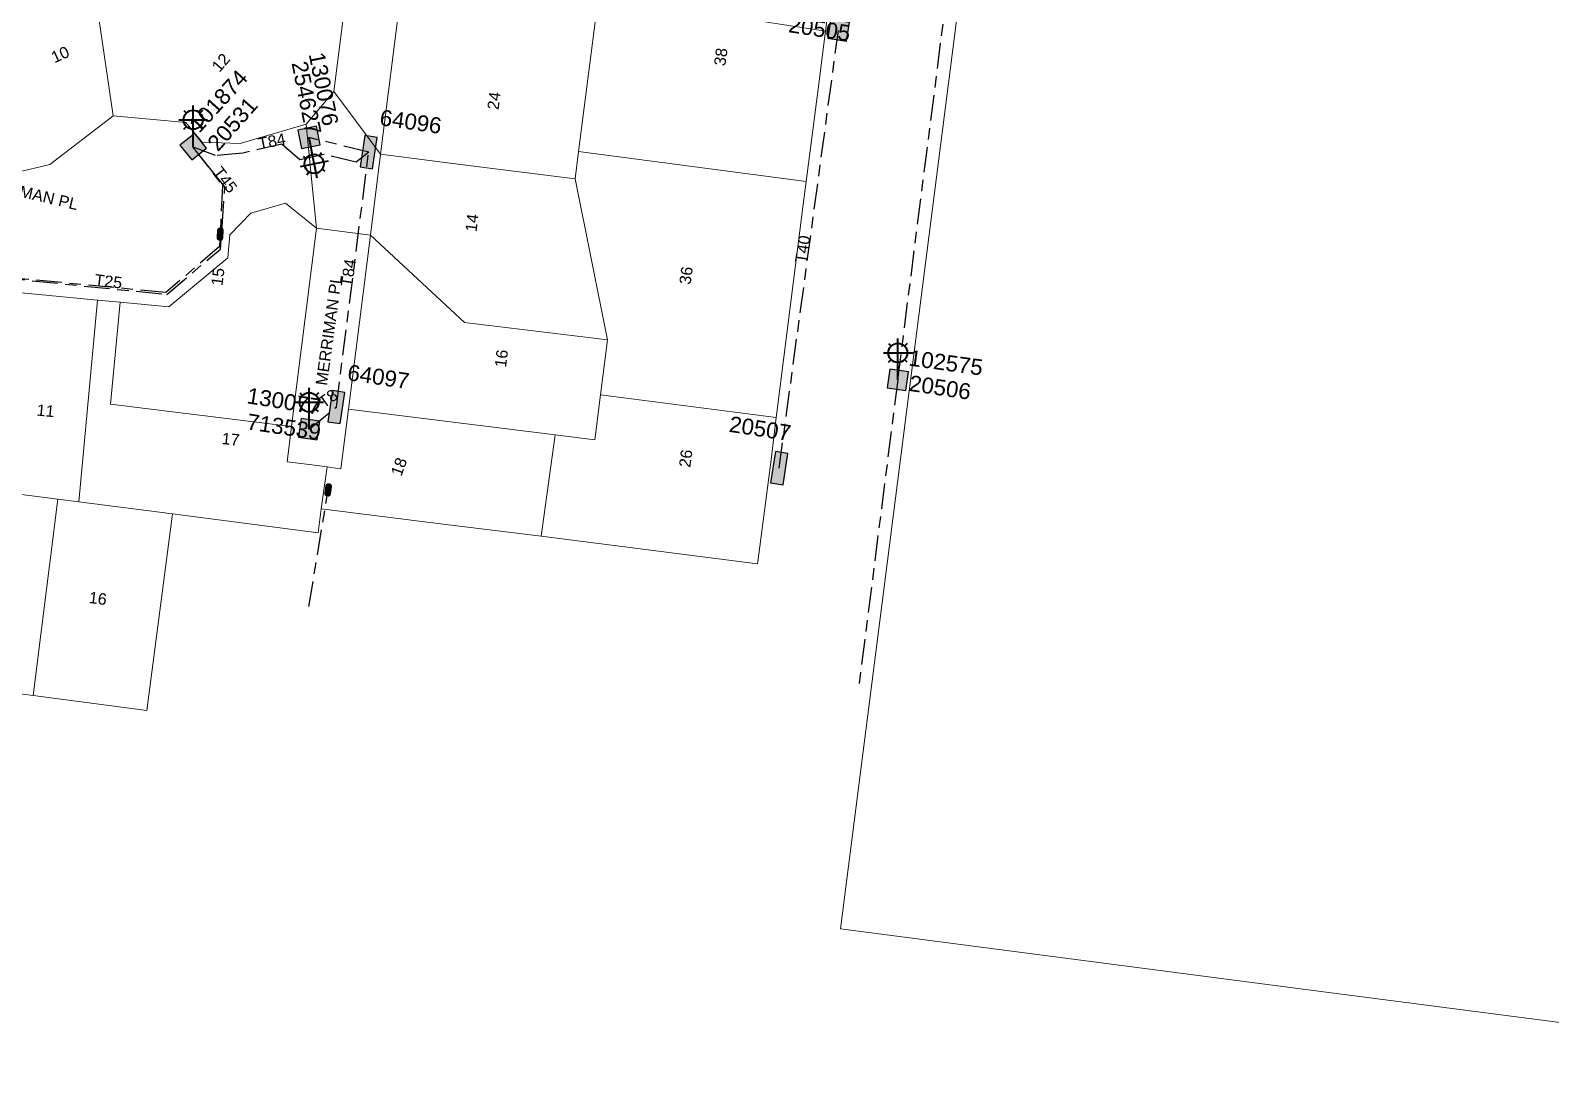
# Model space of a CAD drawing. Header units: metres. Extents: x 299140 to 300955, y 6226202 to 6227439.
# Drawn here: x 299967.4 to 300205.7, y 6226517.4 to 6226680.1 of the extents above; entities that cross this region are included whole.
import ezdxf
from ezdxf.enums import TextEntityAlignment as Align

# ---------------------------------------------------------------- set-up
doc = ezdxf.new("R2010")
doc.units = ezdxf.units.M
doc.linetypes.add('Cable Exist UG', pattern=[8.2, 4, -1.2, 1.8, -1.2])
doc.layers.get('0').update_dxf_attribs({"color": 6})
doc.layers.add('Cadastre Land Parcels_SP_EXT', color=9, linetype='Continuous', lineweight=5)
doc.layers.add('Cadastre Roads_SP_EXT', color=9, linetype='Continuous', lineweight=5)
for name, color, linetype in [('Equip_LV_EXT', 7, 'Continuous'), ('Equip_SL_EXT', 7, 'Continuous'), ('Equip_SP_SL_EXT', 7, 'Continuous'), ('Mains_LV_EXT', 7, 'Continuous'), ('Mains_LV_SL_EXT', 7, 'Continuous'), ('Mains_SL_EXT', 7, 'Continuous'), ('SupportsUG_SP_LV_EXT', 7, 'Continuous'), ('SupportsUG_SP_LV_SL_EXT', 7, 'Continuous')]:
    doc.layers.add(name, color=color, linetype=linetype)
doc.styles.add('COLUMN_LABEL', font='arial.ttf')
doc.styles.add('iecARIAL', font='arial.ttf', dxfattribs={"height": 2})
doc.styles.add('POLE_LABEL', font='arial.ttf')
doc.styles.get("Standard").update_dxf_attribs({"font": 'arial.ttf'})

# ---------------------------------------------------------------- blocks, each defined once
blk = doc.blocks.new('COLUMN_EXT')
blk.add_hatch(color=256).paths.add_polyline_path([(-1.49, 1.48), (-1.49, -1.49), (1.48, -1.49), (1.48, 1.48)])
blk.add_lwpolyline([(-1.49, -1.49), (1.48, -1.49), (1.48, 1.48), (-1.49, 1.48)], close=True)
for tag, height, style, flags, p in [('ASSET_NUM', 2.5, 'COLUMN_LABEL', 8, (2, 2)), ('STRUCTURE_PLANT_NUMBER', 0.2, 'POLE_LABEL', 9, (1.81, 0.03)), ('STREET_CODE', 0.2, 'COLUMN_LABEL', 9, (1.81, -0.2))]:
    blk.add_attdef(tag, text='', height=height, dxfattribs=dict(style=style, flags=flags)).set_placement(p, align=Align.MIDDLE_LEFT)
at = {"flags": 1}
blk.add_attdef('Z', (1.81, -2.35), '', height=0.2, dxfattribs=at)
at = {"flags": 9}
for tag, p in [('COLUMN_TYPE', (1.81, -0.4)), ('OWNED_BY', (1.81, -0.6)), ('STATE', (1.81, -0.8)), ('USAGE', (1.81, -1)), ('STREETNAME', (1.81, -1.6)), ('SUBURB', (1.81, -1.8)), ('LEGEND', (1.81, -1.2)), ('LOCATION', (1.81, -1.4)), ('NOTES', (1.81, -2))]:
    blk.add_attdef(tag, text='', height=0.2, dxfattribs=at).set_placement(p, align=Align.MIDDLE_LEFT)
blk = doc.blocks.new('PILLAR_EXT')
blk.add_hatch(color=256).paths.add_polyline_path([(-2.475, 0.99), (-2.475, -0.99), (2.475, -0.99), (2.475, 0.99)])
blk.add_lwpolyline([(-2.475, -0.99), (2.475, -0.99), (2.475, 0.99), (-2.475, 0.99)], close=True)
at = {"style": 'iecARIAL', "flags": 8}
blk.add_attdef('ASSET_NUM', (1.5, 3.5), '', height=2.5, dxfattribs=at)
for tag, p, flags in [('OWNED_BY', (0, -0.2), 9), ('STATE', (0, -0.4), 9), ('SUPPORT_TYPE', (0, -0.6), 9), ('STREETNAME', (0, -1.8), 9), ('SUBURB', (0, -2), 1), ('USAGE', (0, -0.8), 9), ('LEGEND', (0, -1), 9), ('LOCATION', (0, -1.2), 9), ('NOTES', (0, -1.4), 9), ('PARENT', (0, -1.6), 9)]:
    blk.add_attdef(tag, p, '', height=0.2, dxfattribs=dict(flags=flags))
blk = doc.blocks.new('SL_LANTERN_EXT')
at = {"lineweight": 40}
for p, q in [((-1.46, 5.68), (-1.06, 5.28)), ((0, 1.97), (0, 6.47)), ((1.46, 5.68), (1.06, 5.28)), ((-2.25, 4.22), (2.25, 4.22)), ((-1.46, 2.76), (-1.06, 3.16)), ((0, 0), (0, 2.72)), ((1.46, 2.76), (1.06, 3.16))]:
    blk.add_line(p, q, dxfattribs=at)
blk.add_circle((0, 4.22), 1.5, dxfattribs=at)
at = {"style": 'iecARIAL', "flags": 8}
blk.add_attdef('ASSET_NUM', (1.5, 1.5), '', height=2.5, dxfattribs=at)
for tag, p, height, flags in [('OPERATING_VOLTAGE', (0.98, -1.65), 0.2, 9), ('ORIENTATION', (0.98, -1.85), 0.2, 9), ('OWNED_BY', (0.98, -2.05), 0.2, 9), ('STATE', (0.98, -2.25), 0.2, 9), ('CONSTRUCTED_VOLTAGE', (0.98, -0.65), 0.2, 9), ('CONTROL_TYPE', (0.98, -0.85), 0.2, 9), ('LANTERN_PURPOSE', (0.98, -1.05), 0.2, 9), ('LANTERN_TYPE', (0.98, -1.25), 0.2, 9), ('NO_PHASES', (0.98, -1.45), 0.2, 9), ('USAGE', (0.98, -2.45), 0.2, 9), ('LNUMBER', (2.18, -3.25), 2.5, 8), ('CEXIST', (0.98, -2.65), 0.2, 9), ('CNEW', (0.98, -2.85), 0.2, 9), ('CNUMBER', (0.98, -3.05), 0.2, 9), ('CREMOVE', (0.98, -3.25), 0.2, 9), ('CREPLACE', (0.98, -3.45), 0.2, 9), ('LKINGHEIGHT', (0.98, -3.65), 0.2, 9), ('LBRACKET', (0.98, -3.85), 0.2, 9), ('LBRACKETVOCAB', (0.98, -4.05), 0.2, 9), ('LCATEGORY', (0.98, -4.25), 0.2, 9), ('LCHARGE1', (0.98, -4.45), 0.2, 9), ('LCHARGE1PERCENT', (0.98, -4.65), 0.2, 9), ('LCHARGE2', (0.98, -4.85), 0.2, 9), ('LCHARGE2PERCENT', (0.98, -5.05), 0.2, 9), ('LCHARGE3', (0.98, -5.25), 0.2, 9), ('LCHARGE3PERCENT', (0.98, -5.45), 0.2, 9), ('LEXIST', (0.98, -5.65), 0.2, 9), ('LLAMP', (0.98, -5.85), 0.2, 9), ('LLAMPVOCAB', (0.98, -6.05), 0.2, 9), ('LMAST', (0.98, -6.25), 0.2, 9), ('LMASTVOCAB', (0.98, -6.45), 0.2, 9), ('LNEW', (0.98, -6.65), 0.2, 9), ('LANTNUMBER', (0.98, -6.85), 0.2, 9), ('LOUTREACH', (0.98, -7.25), 0.2, 9), ('STREETNAME', (0.98, -9.25), 0.2, 9), ('SUBURB', (0.98, -9.45), 0.2, 1), ('LOUTREACHVOCAB', (0.98, -7.45), 0.2, 9), ('LRATECODE', (0.98, -7.65), 0.2, 9), ('LREMOVE', (0.98, -7.85), 0.2, 9), ('LREPLACE', (0.98, -8.05), 0.2, 9), ('LTYPE', (0.98, -8.25), 0.2, 9), ('LTYPEVOCAB', (0.98, -8.45), 0.2, 9), ('LEGEND', (0.98, -8.65), 0.2, 9), ('LOCATION', (0.98, -8.85), 0.2, 9), ('NOTES', (0.98, -9.05), 0.2, 9)]:
    blk.add_attdef(tag, p, '', height=height, dxfattribs=dict(flags=flags))
blk = doc.blocks.new('LV_STJ_EXT')
h = blk.add_hatch(color=256)
edge = h.paths.add_edge_path()
edge.add_ellipse((-0.59, 0.13), major_axis=(0.226, 0.226), ratio=1, start_angle=45, end_angle=135)
edge.add_line((-0.91, 0.13), (-0.91, -0.13))
edge.add_ellipse((-0.59, -0.13), major_axis=(0.226, 0.226), ratio=1, start_angle=135, end_angle=225)
edge.add_line((-0.59, -0.45), (0.59, -0.45))
edge.add_ellipse((0.59, -0.13), major_axis=(-0.226, 0.226), ratio=1, start_angle=135, end_angle=225)
edge.add_line((0.91, -0.13), (0.91, 0.13))
edge.add_ellipse((0.59, 0.13), major_axis=(-0.226, 0.226), ratio=1, start_angle=225, end_angle=315)
edge.add_line((0.59, 0.45), (-0.59, 0.45))
blk.add_lwpolyline([(-0.91, 0.13), (-0.91, -0.13, 0.414214), (-0.59, -0.45), (0.59, -0.45, 0.414214), (0.91, -0.13), (0.91, 0.13, 0.414214), (0.59, 0.45), (-0.59, 0.45, 0.414214)], format="xyb", close=True)
at = {"flags": 1}
blk.add_attdef('Z', (0, 0), '', height=0.2, dxfattribs=at)
at = {"flags": 9}
for tag, p in [('ORIENTATION', (0, 0)), ('USAGE', (0, -0.2)), ('LEGEND', (0, -0.4)), ('NOTES', (0, -0.6))]:
    blk.add_attdef(tag, text='', height=0.2, dxfattribs=at).set_placement(p, align=Align.MIDDLE_LEFT)
blk = doc.blocks.new('SL_STJ_EXT')
h = blk.add_hatch(color=256)
edge = h.paths.add_edge_path()
edge.add_ellipse((-0.59, 0.13), major_axis=(0.226, 0.226), ratio=1, start_angle=45, end_angle=135)
edge.add_line((-0.91, 0.13), (-0.91, -0.13))
edge.add_ellipse((-0.59, -0.13), major_axis=(0.226, 0.226), ratio=1, start_angle=135, end_angle=225)
edge.add_line((-0.59, -0.45), (0.59, -0.45))
edge.add_ellipse((0.59, -0.13), major_axis=(-0.226, 0.226), ratio=1, start_angle=135, end_angle=225)
edge.add_line((0.91, -0.13), (0.91, 0.13))
edge.add_ellipse((0.59, 0.13), major_axis=(-0.226, 0.226), ratio=1, start_angle=225, end_angle=315)
edge.add_line((0.59, 0.45), (-0.59, 0.45))
blk.add_lwpolyline([(-0.91, 0.13), (-0.91, -0.13, 0.414214), (-0.59, -0.45), (0.59, -0.45, 0.414214), (0.91, -0.13), (0.91, 0.13, 0.414214), (0.59, 0.45), (-0.59, 0.45, 0.414214)], format="xyb", close=True)
at = {"flags": 1}
blk.add_attdef('Z', (0, 0), '', height=0.2, dxfattribs=at)
at = {"flags": 9}
for tag, p in [('ORIENTATION', (0, 0)), ('USAGE', (0, -0.2)), ('LEGEND', (0, -0.4)), ('NOTES', (0, -0.6))]:
    blk.add_attdef(tag, text='', height=0.2, dxfattribs=at).set_placement(p, align=Align.MIDDLE_LEFT)

msp = doc.modelspace()

# ---------------------------------------------------------------- linework, layer by layer
at = {"layer": 'Cadastre Land Parcels_SP_EXT', "linetype": 'Continuous'}
for points in [[(300094.37, 6226698.36), (300058.74, 6226703.58), (300056.42, 6226685.34), (300081.15, 6226681.6), (300092.02, 6226679.92), (300094.37, 6226698.36)], [(300282.23, 6226681.7), (300115.32, 6226702.96), (300094.42, 6226539.15), (300174.15, 6226528.78), (300174.97, 6226528.67), (300261.54, 6226517.4), (300282.23, 6226681.7)], [(299971.16, 6226692.04), (299963.07, 6226693.09), (299956.2, 6226655.62), (299970.46, 6226659.06), (299980.13, 6226666.46), (299980.4, 6226666.67), (299976.76, 6226691.31), (299971.16, 6226692.04)], [(299987.2, 6226689.96), (299976.76, 6226691.31), (299980.4, 6226666.67), (299991.8, 6226665.61), (299994.36, 6226662.52), (300000.27, 6226662.32), (300010.63, 6226665.37), (300014.98, 6226670.47), (300016.95, 6226686.1), (299987.2, 6226689.96)], [(300055.97, 6226681.79), (300025.46, 6226685.82), (300022.31, 6226660.66), (300034.85, 6226659.06), (300052.79, 6226656.79), (300053.34, 6226661.07), (300055.97, 6226681.79)], [(300092.02, 6226679.92), (300081.15, 6226681.6), (300056.42, 6226685.34), (300055.97, 6226681.79), (300053.34, 6226661.07), (300089.03, 6226656.39), (300091.14, 6226672.87), (300091.56, 6226676.28), (300092.02, 6226679.92)], [(300089.03, 6226656.39), (300053.34, 6226661.07), (300052.79, 6226656.79), (300057.87, 6226631.54), (300056.79, 6226622.91), (300084.31, 6226619.36), (300084.4, 6226620.14), (300088.55, 6226652.76), (300089.03, 6226656.39)], [(300052.79, 6226656.79), (300034.85, 6226659.06), (300022.31, 6226660.66), (300020.7, 6226647.95), (300035.44, 6226634.26), (300057.87, 6226631.54), (300052.79, 6226656.79)], [(300012.27, 6226649.05), (300007.38, 6226652.98), (300001.95, 6226651.41), (299998.68, 6226647.99), (299998.34, 6226644.39), (299989.09, 6226636.73), (299981.49, 6226637.45), (299979.98, 6226621.43), (300008.35, 6226617.94), (300012.27, 6226649.05)], [(300057.87, 6226631.54), (300035.44, 6226634.26), (300020.7, 6226647.95), (300017.27, 6226620.68), (300049.65, 6226616.62), (300055.91, 6226615.83), (300056.79, 6226622.91), (300057.87, 6226631.54)], [(299977.91, 6226637.78), (299959.99, 6226639.46), (299956.95, 6226608.45), (299971.71, 6226606.56), (299975.02, 6226606.13), (299977.91, 6226637.78)], [(299981.49, 6226637.45), (299977.91, 6226637.78), (299975.02, 6226606.13), (299989.71, 6226604.23), (300012.5, 6226601.29), (300013.01, 6226605.04), (300013.91, 6226611.6), (300011.09, 6226611.96), (300007.65, 6226612.4), (300008.35, 6226617.94), (299979.98, 6226621.43), (299981.49, 6226637.45)], [(300084.31, 6226619.36), (300056.79, 6226622.91), (300055.91, 6226615.83), (300049.65, 6226616.62), (300047.45, 6226600.72), (300081.39, 6226596.4), (300081.44, 6226596.74), (300083.57, 6226613.12), (300083.74, 6226614.52), (300084.16, 6226618.04), (300084.31, 6226619.36)], [(300049.65, 6226616.62), (300017.27, 6226620.68), (300016.08, 6226611.33), (300015.27, 6226611.43), (300013.91, 6226611.6), (300013.01, 6226605.04), (300031.69, 6226602.7), (300047.45, 6226600.72), (300049.65, 6226616.62)], [(299956.95, 6226608.45), (299953.89, 6226608.85), (299949.98, 6226578.06), (299967.82, 6226575.75), (299971.71, 6226606.56), (299956.95, 6226608.45)], [(299989.71, 6226604.23), (299975.02, 6226606.13), (299971.71, 6226606.56), (299967.82, 6226575.75), (299969.02, 6226575.59), (299985.65, 6226573.43), (299989.71, 6226604.23)]]:
    msp.add_lwpolyline(points, close=True, dxfattribs=at)
at = {"layer": 'Cadastre Roads_SP_EXT', "linetype": 'Continuous'}
for points in [[(300025.46, 6226685.82), (300028.27, 6226708.03), (300031.02, 6226729.87), (300029.9, 6226728.81), (300025.55, 6226724.42), (300025.27, 6226724.14), (300021.25, 6226720.2), (300019.12, 6226703.3), (300016.95, 6226686.1), (300014.98, 6226670.47), (300018.35, 6226665.95), (300022.31, 6226660.66), (300025.46, 6226685.82)], [(300017.27, 6226620.68), (300020.7, 6226647.95), (300016.27, 6226648.53), (300012.27, 6226649.05), (300008.35, 6226617.94), (300007.65, 6226612.4), (300011.09, 6226611.96), (300013.91, 6226611.6), (300015.27, 6226611.43), (300016.08, 6226611.33), (300017.27, 6226620.68)]]:
    msp.add_lwpolyline(points, close=True, dxfattribs=at)
msp.add_lwpolyline([(299959.99, 6226639.46), (299977.91, 6226637.78), (299981.49, 6226637.45), (299989.09, 6226636.73), (299998.34, 6226644.39), (299998.68, 6226647.99), (300001.95, 6226651.41), (300007.38, 6226652.98), (300012.27, 6226649.05), (300011.39, 6226657.82), (300010.63, 6226665.37), (300000.27, 6226662.32), (299994.36, 6226662.52), (299991.8, 6226665.61), (299980.4, 6226666.67), (299980.13, 6226666.46), (299970.46, 6226659.06), (299956.2, 6226655.62)], dxfattribs=at)
at = {"layer": 'Mains_LV_EXT', "linetype": 'Cable Exist UG'}
for points in [[(300103.38, 6226625.27), (300117.31, 6226734.74)], [(300084.79, 6226611.41), (300094.07, 6226680.06)], [(300020.44, 6226660.97), (300018.46, 6226659.42), (300013.44, 6226660.6), (300009.66, 6226659.75), (300006.83, 6226662.2), (300000.69, 6226660.81), (299996.42, 6226660.44), (299992.84, 6226661.82)], [(299992.84, 6226661.82), (299997.53, 6226655.71), (299997.16, 6226648.12)], [(300015.37, 6226620.99), (300020.44, 6226660.97)], [(299997.16, 6226648.12), (299997.06, 6226646.19), (299988.65, 6226638.97), (299951.38, 6226642.47)], [(300011.1, 6226617.52), (300015.37, 6226620.99)]]:
    msp.add_lwpolyline(points, dxfattribs=at)
at = {"layer": 'Mains_LV_SL_EXT', "linetype": 'Cable Exist UG'}
msp.add_lwpolyline([(300020.44, 6226660.97), (300011.06, 6226663.27)], dxfattribs=at)
at = {"layer": 'Mains_SL_EXT', "linetype": 'Cable Exist UG'}
for points in [[(300103.38, 6226625.27), (300117.31, 6226734.74)], [(299951.38, 6226642.47), (299988.8, 6226638.66), (299997.22, 6226645.78), (299997.47, 6226649.31), (299997.89, 6226655.55), (299995.98, 6226657.95), (299992.84, 6226661.82)], [(300103.38, 6226625.27), (300097.19, 6226576.66)], [(300011.07, 6226589.71), (300014.08, 6226608)]]:
    msp.add_lwpolyline(points, dxfattribs=at)

# ---------------------------------------------------------------- block references
at = {"layer": 'Equip_LV_EXT', "rotation": 265.9149461197791}
msp.add_blockref('LV_STJ_EXT', (299997.16, 6226648.12), dxfattribs=at)
at = {"layer": 'Equip_SL_EXT', "rotation": 81.6038322970311}
msp.add_blockref('SL_STJ_EXT', (300014.08, 6226608), dxfattribs=at)
at = {"layer": 'Equip_SP_SL_EXT'}
ref = msp.add_blockref('SL_LANTERN_EXT', (300011.06, 6226663.27), dxfattribs=dict(at, rotation=191.205387698622))
ref.add_attrib('ASSET_NUM', '130076', dxfattribs={"layer": '0', "height": 2.5, "rotation": 281.2416, "style": 'iecARIAL'}).set_placement((300012.56, 6226664.77), align=Align.BOTTOM_RIGHT)
ref = msp.add_blockref('SL_LANTERN_EXT', (299992.93, 6226661.83), dxfattribs=at)
ref.add_attrib('ASSET_NUM', '101874', dxfattribs={"layer": '0', "height": 2.5, "rotation": 47.8119, "style": 'iecARIAL'}).set_placement((299994.43, 6226663.33), align=Align.BOTTOM_LEFT)
ref = msp.add_blockref('SL_LANTERN_EXT', (300103.38, 6226625.27), dxfattribs=at)
ref.add_attrib('ASSET_NUM', '102575', dxfattribs={"layer": '0', "height": 2.5, "rotation": 352.1976, "style": 'iecARIAL'}).set_placement((300104.88, 6226626.77), align=Align.BOTTOM_LEFT)
ref = msp.add_blockref('SL_LANTERN_EXT', (300011.1, 6226617.52), dxfattribs=at)
ref.add_attrib('ASSET_NUM', '130077', dxfattribs={"layer": '0', "height": 2.5, "rotation": 350.9153, "style": 'iecARIAL'}).set_placement((300012.6, 6226619.02), align=Align.BOTTOM_RIGHT)
at = {"layer": 'SupportsUG_SP_LV_EXT'}
ref = msp.add_blockref('PILLAR_EXT', (300020.44, 6226660.97), dxfattribs=dict(at, rotation=81.48978640421602))
ref.add_attrib('ASSET_NUM', '64096', dxfattribs={"layer": '0', "height": 2.5, "rotation": 351.8447, "style": 'iecARIAL'}).set_placement((300021.94, 6226664.47), align=Align.BOTTOM_LEFT)
ref = msp.add_blockref('PILLAR_EXT', (300015.37, 6226620.99), dxfattribs=dict(at, rotation=81.48978640421602))
ref.add_attrib('ASSET_NUM', '64097', dxfattribs={"layer": '0', "height": 2.5, "rotation": 351.4917, "style": 'iecARIAL'}).set_placement((300016.87, 6226624.49), align=Align.BOTTOM_LEFT)
ref = msp.add_blockref('PILLAR_EXT', (300084.79, 6226611.41), dxfattribs=dict(at, rotation=261.2013996568796))
ref.add_attrib('ASSET_NUM', '20507', dxfattribs={"layer": '0', "height": 2.5, "rotation": 351.2376, "style": 'iecARIAL'}).set_placement((300086.29, 6226614.91), align=Align.BOTTOM_RIGHT)
at = {"layer": 'SupportsUG_SP_LV_SL_EXT'}
ref = msp.add_blockref('COLUMN_EXT', (300094.1, 6226680.07), dxfattribs=dict(at, rotation=261.3647453388042))
ref.add_attrib('ASSET_NUM', '20505', dxfattribs={"layer": '0', "height": 2.5, "rotation": 351.401, "style": 'COLUMN_LABEL'}).set_placement((300096.1, 6226680.82), align=Align.TOP_RIGHT)
ref = msp.add_blockref('COLUMN_EXT', (300011.06, 6226663.27), dxfattribs=dict(at, rotation=191.205387698622))
ref.add_attrib('ASSET_NUM', '254627', dxfattribs={"layer": '0', "height": 2.5, "rotation": 281.2416, "style": 'COLUMN_LABEL'}).set_placement((300013.06, 6226664.02), align=Align.TOP_RIGHT)
ref = msp.add_blockref('COLUMN_EXT', (299992.93, 6226661.83), dxfattribs=dict(at, rotation=128.3447964207091))
ref.add_attrib('ASSET_NUM', '20531', dxfattribs={"layer": '0', "height": 2.5, "rotation": 48.5665, "style": 'COLUMN_LABEL'}).set_placement((299994.93, 6226662.58), align=Align.TOP_LEFT)
ref = msp.add_blockref('COLUMN_EXT', (300103.38, 6226625.27), dxfattribs=dict(at, rotation=81.65885441886243))
ref.add_attrib('ASSET_NUM', '20506', dxfattribs={"layer": '0', "height": 2.5, "rotation": 351.6223, "style": 'COLUMN_LABEL'}).set_placement((300105.38, 6226626.02), align=Align.TOP_LEFT)
ref = msp.add_blockref('COLUMN_EXT', (300011.1, 6226617.52), dxfattribs=dict(at, rotation=261.8229296924883))
ref.add_attrib('ASSET_NUM', '713539', dxfattribs={"layer": '0', "height": 2.5, "rotation": 351.4917, "style": 'COLUMN_LABEL'}).set_placement((300013.1, 6226618.27), align=Align.TOP_RIGHT)

# ---------------------------------------------------------------- texts
at = {"layer": 'Cadastre Land Parcels_SP_EXT'}
for s, rotation, p in [('10', 24.28, (299971.17, 6226674.89)), ('12', 49.53, (299997.04, 6226673.37)), ('38', 82.37, (300076.33, 6226674.41)), ('24', 82.81, (300040.79, 6226667.53)), ('14', 82.81, (300037.33, 6226648.38)), ('15', 82.81, (299997.5, 6226639.93)), ('36', 82.17, (300070.88, 6226640.12)), ('16', 82.81, (300041.95, 6226627.11)), ('11', 354.38, (299968.32, 6226619.67)), ('17', 354.38, (299997.33, 6226615.2)), ('26', 82.49, (300070.84, 6226611.43)), ('18', 69.7, (300025.54, 6226610.02)), ('16', 352.61, (299976.49, 6226590.28))]:
    msp.add_text(s, height=1.8, rotation=rotation, dxfattribs=at).set_placement(p)
at = {"layer": 'Cadastre Roads_SP_EXT'}
for rotation, p in [(346.749, (299957.65, 6226655.87)), (82.131, (300013.89, 6226624.29))]:
    msp.add_text('MERRIMAN PL', height=1.8, rotation=rotation, dxfattribs=at).set_placement(p)
at = {"layer": 'Mains_LV_EXT'}
for s, rotation, p in [('T84', 11.2778, (300003.31, 6226661.38)), ('T45', 307.1281, (299995.93, 6226657.83)), ('T40', 81.2311, (300089.02, 6226643.47)), ('T84', 81.4898, (300017.82, 6226639.77)), ('T25', 353.3583, (299977.38, 6226640.07)), ('T8', 35.3834, (300013.39, 6226620.76))]:
    msp.add_text(s, height=1.8, rotation=rotation, dxfattribs=at).set_placement(p)

doc.saveas('drawing.dxf')
